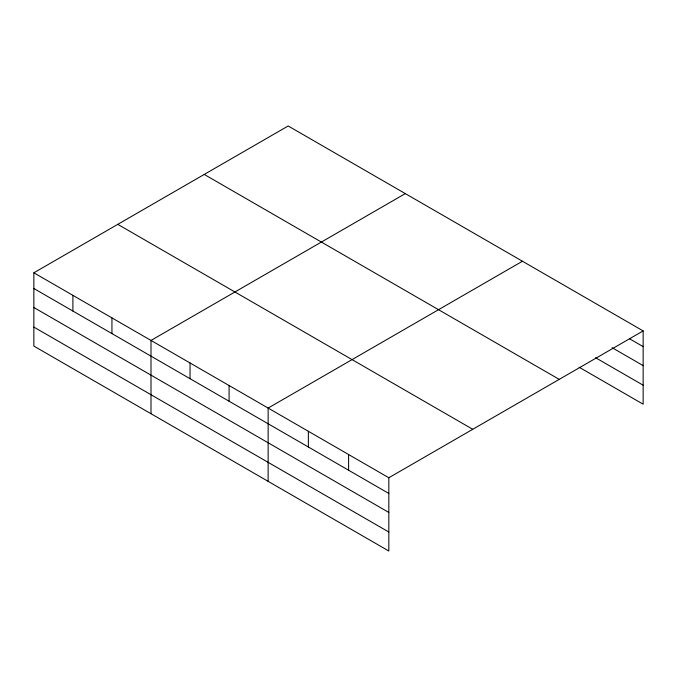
<?xml version="1.0" encoding="UTF-8"?>
<svg xmlns="http://www.w3.org/2000/svg" width="677" height="677" viewBox="0 0 677 677"><rect width="100%" height="100%" fill="white"/><g stroke="black" fill="none" stroke-linecap="round" stroke-linejoin="round"><path stroke-width="1.02" d="M388.826 512.447L388.826 477.75L33.85 272.806L33.85 346.082L388.826 551.027L388.826 512.447L33.85 307.502M579.148 367.239L643.15 404.194L643.15 330.918L288.174 125.973L33.85 272.806M405.311 193.605L150.996 340.438L150.996 413.715M522.458 261.237L268.134 408.07L268.134 481.347M388.826 477.75L643.15 330.918M629.432 338.695L643.15 346.616M612.059 347.665L643.15 365.614M595.608 357.744L643.15 385.196M204.242 174.429L559.227 379.374M117.773 224.349L472.758 429.294M33.85 288.504L388.826 493.448M33.85 327.084L388.826 532.029M348.596 454.521L348.596 470.219M308.365 431.291L308.365 446.989M229.088 385.526L229.088 401.224M190.042 362.982L190.042 378.68M111.942 317.894L111.942 333.592M72.896 295.35L72.896 311.048"/></g></svg>
